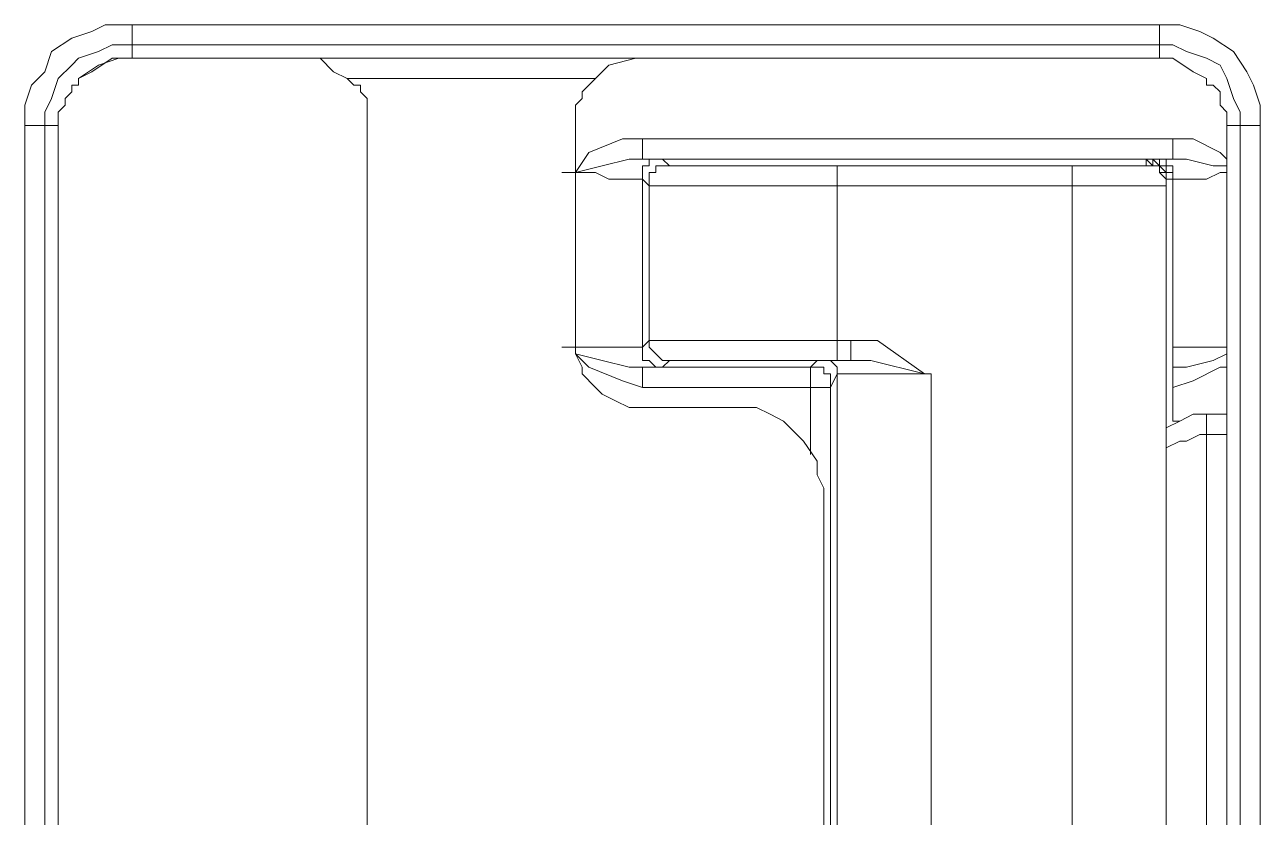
# Model space of a CAD drawing. Header units: centimetres. Extents: x -12.5 to 12.5, y -6.1 to 6.1.
# Drawn here: x -10.538 to -9.889, y -4.969 to -4.553 of the extents above; entities that cross this region are included whole.
import ezdxf

# ---------------------------------------------------------------- set-up
doc = ezdxf.new("R2010")
doc.units = ezdxf.units.CM
doc.header["$MEASUREMENT"] = 0
doc.layers.add('Camada 1', color=7, linetype='Continuous')

msp = doc.modelspace()

# ---------------------------------------------------------------- linework, layer by layer
at = {"layer": 'Camada 1', "lineweight": 9}
for points, knots in [([(-10.53809, -4.60559), (-10.53809, -4.60559), (-10.53809, -4.59501), (-10.53809, -4.59501), (-10.53809, -4.59501), (-10.53456, -4.58442), (-10.53456, -4.58442), (-10.53456, -4.58442), (-10.5275, -4.57737), (-10.5275, -4.57737), (-10.5275, -4.57737), (-10.52398, -4.56678), (-10.52398, -4.56678), (-10.52398, -4.56678), (-10.51339, -4.55973), (-10.51339, -4.55973), (-10.51339, -4.55973), (-10.50281, -4.5562), (-10.50281, -4.5562), (-10.50281, -4.5562), (-10.49575, -4.55267), (-10.49575, -4.55267), (-10.49575, -4.55267), (-10.48164, -4.55267), (-10.48164, -4.55267)], [0, 0, 0, 0, 0.125, 0.125, 0.125, 0.25, 0.25, 0.25, 0.375, 0.375, 0.375, 0.5, 0.5, 0.5, 0.625, 0.625, 0.625, 0.75, 0.75, 0.75, 0.875, 0.875, 0.875, 1, 1, 1, 1]), ([(-10.48164, -4.55267), (-10.48164, -4.55267), (-10.48164, -4.55267), (-10.48164, -4.55267), (-10.48164, -4.55267), (-10.48164, -4.5562), (-10.48164, -4.5562), (-10.48164, -4.5562), (-10.48164, -4.55973), (-10.48164, -4.55973), (-10.48164, -4.55973), (-10.48164, -4.56326), (-10.48164, -4.56326)], [0, 0, 0, 0, 0.25, 0.25, 0.25, 0.5, 0.5, 0.5, 0.75, 0.75, 0.75, 1, 1, 1, 1]), ([(-9.94189, -4.55267), (-9.94189, -4.55267), (-9.93131, -4.55267), (-9.93131, -4.55267), (-9.93131, -4.55267), (-9.92073, -4.5562), (-9.92073, -4.5562), (-9.92073, -4.5562), (-9.91367, -4.55973), (-9.91367, -4.55973), (-9.91367, -4.55973), (-9.90309, -4.56678), (-9.90309, -4.56678), (-9.90309, -4.56678), (-9.89603, -4.57737), (-9.89603, -4.57737), (-9.89603, -4.57737), (-9.8925, -4.58442), (-9.8925, -4.58442), (-9.8925, -4.58442), (-9.88898, -4.59501), (-9.88898, -4.59501), (-9.88898, -4.59501), (-9.88898, -4.60559), (-9.88898, -4.60559)], [0, 0, 0, 0, 0.125, 0.125, 0.125, 0.25, 0.25, 0.25, 0.375, 0.375, 0.375, 0.5, 0.5, 0.5, 0.625, 0.625, 0.625, 0.75, 0.75, 0.75, 0.875, 0.875, 0.875, 1, 1, 1, 1]), ([(-9.94189, -4.55267), (-9.94189, -4.55267), (-9.94189, -4.55267), (-9.94189, -4.55267), (-9.94189, -4.55267), (-9.94189, -4.5562), (-9.94189, -4.5562), (-9.94189, -4.5562), (-9.94189, -4.55973), (-9.94189, -4.55973), (-9.94189, -4.55973), (-9.94189, -4.56326), (-9.94189, -4.56326)], [0, 0, 0, 0, 0.25, 0.25, 0.25, 0.5, 0.5, 0.5, 0.75, 0.75, 0.75, 1, 1, 1, 1]), ([(-10.48164, -4.56326), (-10.48164, -4.56326), (-10.49223, -4.56326), (-10.49223, -4.56326), (-10.49223, -4.56326), (-10.49928, -4.56678), (-10.49928, -4.56678), (-10.49928, -4.56678), (-10.50987, -4.57031), (-10.50987, -4.57031), (-10.50987, -4.57031), (-10.51339, -4.57384), (-10.51339, -4.57384), (-10.51339, -4.57384), (-10.52045, -4.5809), (-10.52045, -4.5809), (-10.52045, -4.5809), (-10.52398, -4.59148), (-10.52398, -4.59148), (-10.52398, -4.59148), (-10.5275, -4.59853), (-10.5275, -4.59853), (-10.5275, -4.59853), (-10.5275, -4.60559), (-10.5275, -4.60559)], [0, 0, 0, 0, 0.125, 0.125, 0.125, 0.25, 0.25, 0.25, 0.375, 0.375, 0.375, 0.5, 0.5, 0.5, 0.625, 0.625, 0.625, 0.75, 0.75, 0.75, 0.875, 0.875, 0.875, 1, 1, 1, 1]), ([(-9.89956, -4.60559), (-9.89956, -4.60559), (-9.89956, -4.59853), (-9.89956, -4.59853), (-9.89956, -4.59853), (-9.90309, -4.59148), (-9.90309, -4.59148), (-9.90309, -4.59148), (-9.90662, -4.5809), (-9.90662, -4.5809), (-9.90662, -4.5809), (-9.91014, -4.57384), (-9.91014, -4.57384), (-9.91014, -4.57384), (-9.9172, -4.57031), (-9.9172, -4.57031), (-9.9172, -4.57031), (-9.92778, -4.56678), (-9.92778, -4.56678), (-9.92778, -4.56678), (-9.93484, -4.56326), (-9.93484, -4.56326), (-9.93484, -4.56326), (-9.94189, -4.56326), (-9.94189, -4.56326)], [0, 0, 0, 0, 0.125, 0.125, 0.125, 0.25, 0.25, 0.25, 0.375, 0.375, 0.375, 0.5, 0.5, 0.5, 0.625, 0.625, 0.625, 0.75, 0.75, 0.75, 0.875, 0.875, 0.875, 1, 1, 1, 1]), ([(-10.50987, -4.5809), (-10.50987, -4.5809), (-10.50281, -4.57737), (-10.50281, -4.57737), (-10.50281, -4.57737), (-10.49223, -4.57031), (-10.49223, -4.57031), (-10.49223, -4.57031), (-10.48517, -4.57031), (-10.48517, -4.57031), (-10.48517, -4.57031), (-10.48164, -4.57031), (-10.48164, -4.57031)], [0, 0, 0, 0, 0.25, 0.25, 0.25, 0.5, 0.5, 0.5, 0.75, 0.75, 0.75, 1, 1, 1, 1]), ([(-10.48164, -4.57031), (-10.48164, -4.57031), (-10.4887, -4.57031), (-10.4887, -4.57031), (-10.4887, -4.57031), (-10.49928, -4.57384), (-10.49928, -4.57384), (-10.49928, -4.57384), (-10.50987, -4.5809), (-10.50987, -4.5809)], [0, 0, 0, 0, 0.333333, 0.333333, 0.333333, 0.666667, 0.666667, 0.666667, 1, 1, 1, 1]), ([(-10.36875, -4.5809), (-10.36875, -4.5809), (-10.37581, -4.57737), (-10.37581, -4.57737), (-10.37581, -4.57737), (-10.38287, -4.57031), (-10.38287, -4.57031), (-10.38287, -4.57031), (-10.38992, -4.57031), (-10.38992, -4.57031), (-10.38992, -4.57031), (-10.39345, -4.57031), (-10.39345, -4.57031)], [0, 0, 0, 0, 0.25, 0.25, 0.25, 0.5, 0.5, 0.5, 0.75, 0.75, 0.75, 1, 1, 1, 1]), ([(-10.21353, -4.57031), (-10.21353, -4.57031), (-10.21706, -4.57031), (-10.21706, -4.57031), (-10.21706, -4.57031), (-10.23117, -4.57384), (-10.23117, -4.57384), (-10.23117, -4.57384), (-10.23823, -4.5809), (-10.23823, -4.5809)], [0, 0, 0, 0, 0.333333, 0.333333, 0.333333, 0.666667, 0.666667, 0.666667, 1, 1, 1, 1]), ([(-9.94189, -4.57031), (-9.94189, -4.57031), (-9.94189, -4.57031), (-9.94189, -4.57031), (-9.94189, -4.57031), (-9.93484, -4.57031), (-9.93484, -4.57031), (-9.93484, -4.57031), (-9.92425, -4.57737), (-9.92425, -4.57737), (-9.92425, -4.57737), (-9.9172, -4.5809), (-9.9172, -4.5809)], [0, 0, 0, 0, 0.25, 0.25, 0.25, 0.5, 0.5, 0.5, 0.75, 0.75, 0.75, 1, 1, 1, 1]), ([(-9.9172, -4.5809), (-9.9172, -4.5809), (-9.92425, -4.57737), (-9.92425, -4.57737), (-9.92425, -4.57737), (-9.93484, -4.57031), (-9.93484, -4.57031), (-9.93484, -4.57031), (-9.94189, -4.57031), (-9.94189, -4.57031)], [0, 0, 0, 0, 0.333333, 0.333333, 0.333333, 0.666667, 0.666667, 0.666667, 1, 1, 1, 1]), ([(-10.52045, -4.60559), (-10.52045, -4.60559), (-10.52045, -4.60206), (-10.52045, -4.60206), (-10.52045, -4.60206), (-10.52045, -4.59853), (-10.52045, -4.59853), (-10.52045, -4.59853), (-10.51692, -4.59501), (-10.51692, -4.59501), (-10.51692, -4.59501), (-10.51692, -4.59148), (-10.51692, -4.59148), (-10.51692, -4.59148), (-10.51339, -4.58795), (-10.51339, -4.58795), (-10.51339, -4.58795), (-10.51339, -4.58442), (-10.51339, -4.58442), (-10.51339, -4.58442), (-10.50987, -4.58442), (-10.50987, -4.58442), (-10.50987, -4.58442), (-10.50987, -4.5809), (-10.50987, -4.5809)], [0, 0, 0, 0, 0.125, 0.125, 0.125, 0.25, 0.25, 0.25, 0.375, 0.375, 0.375, 0.5, 0.5, 0.5, 0.625, 0.625, 0.625, 0.75, 0.75, 0.75, 0.875, 0.875, 0.875, 1, 1, 1, 1]), ([(-10.36875, -4.5809), (-10.36875, -4.5809), (-10.36523, -4.58442), (-10.36523, -4.58442), (-10.36523, -4.58442), (-10.3617, -4.58442), (-10.3617, -4.58442), (-10.3617, -4.58442), (-10.3617, -4.58795), (-10.3617, -4.58795), (-10.3617, -4.58795), (-10.35817, -4.59148), (-10.35817, -4.59148), (-10.35817, -4.59148), (-10.35817, -4.59501), (-10.35817, -4.59501), (-10.35817, -4.59501), (-10.35817, -4.59853), (-10.35817, -4.59853), (-10.35817, -4.59853), (-10.35817, -4.60206), (-10.35817, -4.60206), (-10.35817, -4.60206), (-10.35817, -4.60559), (-10.35817, -4.60559)], [0, 0, 0, 0, 0.125, 0.125, 0.125, 0.25, 0.25, 0.25, 0.375, 0.375, 0.375, 0.5, 0.5, 0.5, 0.625, 0.625, 0.625, 0.75, 0.75, 0.75, 0.875, 0.875, 0.875, 1, 1, 1, 1]), ([(-10.24881, -4.60559), (-10.24881, -4.60559), (-10.24881, -4.60206), (-10.24881, -4.60206), (-10.24881, -4.60206), (-10.24881, -4.59853), (-10.24881, -4.59853), (-10.24881, -4.59853), (-10.24881, -4.59501), (-10.24881, -4.59501), (-10.24881, -4.59501), (-10.24528, -4.59148), (-10.24528, -4.59148), (-10.24528, -4.59148), (-10.24528, -4.58795), (-10.24528, -4.58795), (-10.24528, -4.58795), (-10.24175, -4.58442), (-10.24175, -4.58442), (-10.24175, -4.58442), (-10.23823, -4.5809), (-10.23823, -4.5809)], [0, 0, 0, 0, 0.142857, 0.142857, 0.142857, 0.285714, 0.285714, 0.285714, 0.428571, 0.428571, 0.428571, 0.571429, 0.571429, 0.571429, 0.714286, 0.714286, 0.714286, 0.857143, 0.857143, 0.857143, 1, 1, 1, 1]), ([(-9.9172, -4.5809), (-9.9172, -4.5809), (-9.9172, -4.58442), (-9.9172, -4.58442), (-9.9172, -4.58442), (-9.91367, -4.58442), (-9.91367, -4.58442), (-9.91367, -4.58442), (-9.91014, -4.58795), (-9.91014, -4.58795), (-9.91014, -4.58795), (-9.91014, -4.59148), (-9.91014, -4.59148), (-9.91014, -4.59148), (-9.91014, -4.59501), (-9.91014, -4.59501), (-9.91014, -4.59501), (-9.90662, -4.59853), (-9.90662, -4.59853), (-9.90662, -4.59853), (-9.90662, -4.60206), (-9.90662, -4.60206), (-9.90662, -4.60206), (-9.90662, -4.60559), (-9.90662, -4.60559)], [0, 0, 0, 0, 0.125, 0.125, 0.125, 0.25, 0.25, 0.25, 0.375, 0.375, 0.375, 0.5, 0.5, 0.5, 0.625, 0.625, 0.625, 0.75, 0.75, 0.75, 0.875, 0.875, 0.875, 1, 1, 1, 1]), ([(-10.53809, -4.60559), (-10.53809, -4.60559), (-10.53809, -4.60559), (-10.53809, -4.60559), (-10.53809, -4.60559), (-10.53456, -4.60559), (-10.53456, -4.60559), (-10.53456, -4.60559), (-10.53103, -4.60559), (-10.53103, -4.60559), (-10.53103, -4.60559), (-10.5275, -4.60559), (-10.5275, -4.60559)], [0, 0, 0, 0, 0.25, 0.25, 0.25, 0.5, 0.5, 0.5, 0.75, 0.75, 0.75, 1, 1, 1, 1]), ([(-9.88898, -4.60559), (-9.88898, -4.60559), (-9.88898, -4.60559), (-9.88898, -4.60559), (-9.88898, -4.60559), (-9.8925, -4.60559), (-9.8925, -4.60559), (-9.8925, -4.60559), (-9.89603, -4.60559), (-9.89603, -4.60559), (-9.89603, -4.60559), (-9.89956, -4.60559), (-9.89956, -4.60559)], [0, 0, 0, 0, 0.25, 0.25, 0.25, 0.5, 0.5, 0.5, 0.75, 0.75, 0.75, 1, 1, 1, 1]), ([(-10.24881, -4.63028), (-10.24881, -4.63028), (-10.24175, -4.6197), (-10.24175, -4.6197), (-10.24175, -4.6197), (-10.22412, -4.61265), (-10.22412, -4.61265), (-10.22412, -4.61265), (-10.21353, -4.61265), (-10.21353, -4.61265)], [0, 0, 0, 0, 0.333333, 0.333333, 0.333333, 0.666667, 0.666667, 0.666667, 1, 1, 1, 1]), ([(-10.21353, -4.62323), (-10.21353, -4.62323), (-10.21353, -4.62323), (-10.21353, -4.62323), (-10.21353, -4.62323), (-10.21353, -4.6197), (-10.21353, -4.6197), (-10.21353, -4.6197), (-10.21353, -4.61617), (-10.21353, -4.61617), (-10.21353, -4.61617), (-10.21353, -4.61265), (-10.21353, -4.61265)], [0, 0, 0, 0, 0.25, 0.25, 0.25, 0.5, 0.5, 0.5, 0.75, 0.75, 0.75, 1, 1, 1, 1]), ([(-9.93484, -4.62323), (-9.93484, -4.62323), (-9.93484, -4.62323), (-9.93484, -4.62323), (-9.93484, -4.62323), (-9.93484, -4.6197), (-9.93484, -4.6197), (-9.93484, -4.6197), (-9.93484, -4.61617), (-9.93484, -4.61617), (-9.93484, -4.61617), (-9.93484, -4.61265), (-9.93484, -4.61265)], [0, 0, 0, 0, 0.25, 0.25, 0.25, 0.5, 0.5, 0.5, 0.75, 0.75, 0.75, 1, 1, 1, 1]), ([(-9.93484, -4.61265), (-9.93484, -4.61265), (-9.92425, -4.61265), (-9.92425, -4.61265), (-9.92425, -4.61265), (-9.91014, -4.6197), (-9.91014, -4.6197), (-9.91014, -4.6197), (-9.90662, -4.62323), (-9.90662, -4.62323)], [0, 0, 0, 0, 0.333333, 0.333333, 0.333333, 0.666667, 0.666667, 0.666667, 1, 1, 1, 1]), ([(-10.21353, -4.62323), (-10.21353, -4.62323), (-10.22059, -4.62323), (-10.22059, -4.62323), (-10.22059, -4.62323), (-10.2347, -4.62676), (-10.2347, -4.62676), (-10.2347, -4.62676), (-10.24881, -4.63028), (-10.24881, -4.63028)], [0, 0, 0, 0, 0.333333, 0.333333, 0.333333, 0.666667, 0.666667, 0.666667, 1, 1, 1, 1]), ([(-10.21353, -4.62323), (-10.21353, -4.62323), (-10.21, -4.62323), (-10.21, -4.62323), (-10.21, -4.62323), (-10.20648, -4.62323), (-10.20648, -4.62323), (-10.20648, -4.62323), (-10.20295, -4.62323), (-10.20295, -4.62323)], [0, 0, 0, 0, 0.333333, 0.333333, 0.333333, 0.666667, 0.666667, 0.666667, 1, 1, 1, 1]), ([(-10.20295, -4.62323), (-10.20295, -4.62323), (-10.20648, -4.62323), (-10.20648, -4.62323), (-10.20648, -4.62323), (-10.21, -4.62323), (-10.21, -4.62323), (-10.21, -4.62323), (-10.21, -4.62676), (-10.21, -4.62676), (-10.21, -4.62676), (-10.21353, -4.62676), (-10.21353, -4.62676), (-10.21353, -4.62676), (-10.21353, -4.63028), (-10.21353, -4.63028), (-10.21353, -4.63028), (-10.21353, -4.63381), (-10.21353, -4.63381)], [0, 0, 0, 0, 0.166667, 0.166667, 0.166667, 0.333333, 0.333333, 0.333333, 0.5, 0.5, 0.5, 0.666667, 0.666667, 0.666667, 0.833333, 0.833333, 0.833333, 1, 1, 1, 1]), ([(-10.19942, -4.62676), (-10.19942, -4.62676), (-10.20295, -4.62676), (-10.20295, -4.62676), (-10.20295, -4.62676), (-10.20648, -4.62676), (-10.20648, -4.62676), (-10.20648, -4.62676), (-10.20648, -4.63028), (-10.20648, -4.63028), (-10.20648, -4.63028), (-10.21, -4.63028), (-10.21, -4.63028), (-10.21, -4.63028), (-10.21, -4.63381), (-10.21, -4.63381), (-10.21, -4.63381), (-10.21, -4.63734), (-10.21, -4.63734)], [0, 0, 0, 0, 0.166667, 0.166667, 0.166667, 0.333333, 0.333333, 0.333333, 0.5, 0.5, 0.5, 0.666667, 0.666667, 0.666667, 0.833333, 0.833333, 0.833333, 1, 1, 1, 1]), ([(-10.19942, -4.62676), (-10.19942, -4.62676), (-10.19942, -4.62676), (-10.19942, -4.62676), (-10.19942, -4.62676), (-10.19237, -4.62676), (-10.19237, -4.62676), (-10.19237, -4.62676), (-10.18531, -4.62676), (-10.18531, -4.62676), (-10.18531, -4.62676), (-10.17473, -4.62676), (-10.17473, -4.62676), (-10.17473, -4.62676), (-10.16062, -4.62676), (-10.16062, -4.62676), (-10.16062, -4.62676), (-10.1465, -4.62676), (-10.1465, -4.62676), (-10.1465, -4.62676), (-10.12887, -4.62676), (-10.12887, -4.62676), (-10.12887, -4.62676), (-10.11123, -4.62676), (-10.11123, -4.62676)], [0, 0, 0, 0, 0.125, 0.125, 0.125, 0.25, 0.25, 0.25, 0.375, 0.375, 0.375, 0.5, 0.5, 0.5, 0.625, 0.625, 0.625, 0.75, 0.75, 0.75, 0.875, 0.875, 0.875, 1, 1, 1, 1]), ([(-10.11123, -4.62676), (-10.11123, -4.62676), (-10.11123, -4.62676), (-10.11123, -4.62676), (-10.11123, -4.62676), (-10.11123, -4.63028), (-10.11123, -4.63028), (-10.11123, -4.63028), (-10.11123, -4.63381), (-10.11123, -4.63381), (-10.11123, -4.63381), (-10.11123, -4.63734), (-10.11123, -4.63734)], [0, 0, 0, 0, 0.25, 0.25, 0.25, 0.5, 0.5, 0.5, 0.75, 0.75, 0.75, 1, 1, 1, 1]), ([(-9.98775, -4.62676), (-9.98775, -4.62676), (-9.98775, -4.62676), (-9.98775, -4.62676), (-9.98775, -4.62676), (-9.98775, -4.63028), (-9.98775, -4.63028), (-9.98775, -4.63028), (-9.98775, -4.63381), (-9.98775, -4.63381), (-9.98775, -4.63381), (-9.98775, -4.63734), (-9.98775, -4.63734)], [0, 0, 0, 0, 0.25, 0.25, 0.25, 0.5, 0.5, 0.5, 0.75, 0.75, 0.75, 1, 1, 1, 1]), ([(-9.98775, -4.62676), (-9.98775, -4.62676), (-9.9807, -4.62676), (-9.9807, -4.62676), (-9.9807, -4.62676), (-9.97364, -4.62676), (-9.97364, -4.62676), (-9.97364, -4.62676), (-9.96659, -4.62676), (-9.96659, -4.62676), (-9.96659, -4.62676), (-9.95953, -4.62676), (-9.95953, -4.62676), (-9.95953, -4.62676), (-9.956, -4.62676), (-9.956, -4.62676), (-9.956, -4.62676), (-9.95248, -4.62676), (-9.95248, -4.62676), (-9.95248, -4.62676), (-9.94895, -4.62676), (-9.94895, -4.62676)], [0, 0, 0, 0, 0.142857, 0.142857, 0.142857, 0.285714, 0.285714, 0.285714, 0.428571, 0.428571, 0.428571, 0.571429, 0.571429, 0.571429, 0.714286, 0.714286, 0.714286, 0.857143, 0.857143, 0.857143, 1, 1, 1, 1]), ([(-9.956, -4.62323), (-9.956, -4.62323), (-9.95953, -4.62323), (-9.95953, -4.62323), (-9.95953, -4.62323), (-9.96306, -4.62323), (-9.96306, -4.62323), (-9.96306, -4.62323), (-9.95953, -4.62323), (-9.95953, -4.62323)], [0, 0, 0, 0, 0.333333, 0.333333, 0.333333, 0.666667, 0.666667, 0.666667, 1, 1, 1, 1]), ([(-9.956, -4.62323), (-9.956, -4.62323), (-9.95953, -4.62323), (-9.95953, -4.62323), (-9.95953, -4.62323), (-9.96306, -4.62323), (-9.96306, -4.62323), (-9.96306, -4.62323), (-9.95953, -4.62323), (-9.95953, -4.62323)], [0, 0, 0, 0, 0.333333, 0.333333, 0.333333, 0.666667, 0.666667, 0.666667, 1, 1, 1, 1]), ([(-9.956, -4.62676), (-9.956, -4.62676), (-9.95953, -4.62676), (-9.95953, -4.62676), (-9.95953, -4.62676), (-9.96306, -4.62676), (-9.96306, -4.62676), (-9.96306, -4.62676), (-9.95953, -4.62676), (-9.95953, -4.62676)], [0, 0, 0, 0, 0.333333, 0.333333, 0.333333, 0.666667, 0.666667, 0.666667, 1, 1, 1, 1]), ([(-9.956, -4.62676), (-9.956, -4.62676), (-9.95953, -4.62676), (-9.95953, -4.62676), (-9.95953, -4.62676), (-9.96306, -4.62676), (-9.96306, -4.62676), (-9.96306, -4.62676), (-9.95953, -4.62676), (-9.95953, -4.62676)], [0, 0, 0, 0, 0.333333, 0.333333, 0.333333, 0.666667, 0.666667, 0.666667, 1, 1, 1, 1]), ([(-9.95953, -4.62323), (-9.95953, -4.62323), (-9.95953, -4.62323), (-9.95953, -4.62323), (-9.95953, -4.62323), (-9.956, -4.62323), (-9.956, -4.62323)], [0, 0, 0, 0, 0.5, 0.5, 0.5, 1, 1, 1, 1]), ([(-9.95953, -4.62323), (-9.95953, -4.62323), (-9.95953, -4.62323), (-9.95953, -4.62323), (-9.95953, -4.62323), (-9.956, -4.62323), (-9.956, -4.62323)], [0, 0, 0, 0, 0.5, 0.5, 0.5, 1, 1, 1, 1]), ([(-9.95953, -4.62676), (-9.95953, -4.62676), (-9.95953, -4.62676), (-9.95953, -4.62676), (-9.95953, -4.62676), (-9.956, -4.62676), (-9.956, -4.62676)], [0, 0, 0, 0, 0.5, 0.5, 0.5, 1, 1, 1, 1]), ([(-9.95953, -4.62676), (-9.95953, -4.62676), (-9.95953, -4.62676), (-9.95953, -4.62676), (-9.95953, -4.62676), (-9.956, -4.62676), (-9.956, -4.62676)], [0, 0, 0, 0, 0.5, 0.5, 0.5, 1, 1, 1, 1]), ([(-9.93837, -4.63381), (-9.93837, -4.63381), (-9.93837, -4.63381), (-9.93837, -4.63381), (-9.93837, -4.63381), (-9.93837, -4.63028), (-9.93837, -4.63028), (-9.93837, -4.63028), (-9.94189, -4.62676), (-9.94189, -4.62676), (-9.94189, -4.62676), (-9.94542, -4.62676), (-9.94542, -4.62676), (-9.94542, -4.62676), (-9.94895, -4.62323), (-9.94895, -4.62323)], [0, 0, 0, 0, 0.2, 0.2, 0.2, 0.4, 0.4, 0.4, 0.6, 0.6, 0.6, 0.8, 0.8, 0.8, 1, 1, 1, 1]), ([(-9.93837, -4.63734), (-9.93837, -4.63734), (-9.93837, -4.63381), (-9.93837, -4.63381), (-9.93837, -4.63381), (-9.94189, -4.63028), (-9.94189, -4.63028), (-9.94189, -4.63028), (-9.94189, -4.62676), (-9.94189, -4.62676), (-9.94189, -4.62676), (-9.94542, -4.62676), (-9.94542, -4.62676), (-9.94542, -4.62676), (-9.94895, -4.62676), (-9.94895, -4.62676)], [0, 0, 0, 0, 0.2, 0.2, 0.2, 0.4, 0.4, 0.4, 0.6, 0.6, 0.6, 0.8, 0.8, 0.8, 1, 1, 1, 1]), ([(-9.93837, -4.63734), (-9.93837, -4.63734), (-9.93837, -4.63381), (-9.93837, -4.63381), (-9.93837, -4.63381), (-9.94189, -4.63028), (-9.94189, -4.63028), (-9.94189, -4.63028), (-9.94189, -4.62676), (-9.94189, -4.62676), (-9.94189, -4.62676), (-9.94542, -4.62676), (-9.94542, -4.62676), (-9.94542, -4.62676), (-9.94895, -4.62676), (-9.94895, -4.62676)], [0, 0, 0, 0, 0.2, 0.2, 0.2, 0.4, 0.4, 0.4, 0.6, 0.6, 0.6, 0.8, 0.8, 0.8, 1, 1, 1, 1]), ([(-9.93837, -4.63734), (-9.93837, -4.63734), (-9.93837, -4.63381), (-9.93837, -4.63381), (-9.93837, -4.63381), (-9.93837, -4.63028), (-9.93837, -4.63028), (-9.93837, -4.63028), (-9.94189, -4.63028), (-9.94189, -4.63028), (-9.94189, -4.63028), (-9.94189, -4.62676), (-9.94189, -4.62676), (-9.94189, -4.62676), (-9.94542, -4.62676), (-9.94542, -4.62676), (-9.94542, -4.62676), (-9.94895, -4.62676), (-9.94895, -4.62676)], [0, 0, 0, 0, 0.166667, 0.166667, 0.166667, 0.333333, 0.333333, 0.333333, 0.5, 0.5, 0.5, 0.666667, 0.666667, 0.666667, 0.833333, 0.833333, 0.833333, 1, 1, 1, 1]), ([(-9.93837, -4.63734), (-9.93837, -4.63734), (-9.93837, -4.63381), (-9.93837, -4.63381), (-9.93837, -4.63381), (-9.93837, -4.63028), (-9.93837, -4.63028), (-9.93837, -4.63028), (-9.94189, -4.63028), (-9.94189, -4.63028), (-9.94189, -4.63028), (-9.94189, -4.62676), (-9.94189, -4.62676), (-9.94189, -4.62676), (-9.94542, -4.62676), (-9.94542, -4.62676), (-9.94542, -4.62676), (-9.94895, -4.62676), (-9.94895, -4.62676)], [0, 0, 0, 0, 0.166667, 0.166667, 0.166667, 0.333333, 0.333333, 0.333333, 0.5, 0.5, 0.5, 0.666667, 0.666667, 0.666667, 0.833333, 0.833333, 0.833333, 1, 1, 1, 1]), ([(-9.93837, -4.63381), (-9.93837, -4.63381), (-9.93837, -4.63381), (-9.93837, -4.63381), (-9.93837, -4.63381), (-9.93837, -4.63028), (-9.93837, -4.63028), (-9.93837, -4.63028), (-9.94189, -4.62676), (-9.94189, -4.62676), (-9.94189, -4.62676), (-9.94542, -4.62676), (-9.94542, -4.62676), (-9.94542, -4.62676), (-9.94895, -4.62676), (-9.94895, -4.62676)], [0, 0, 0, 0, 0.2, 0.2, 0.2, 0.4, 0.4, 0.4, 0.6, 0.6, 0.6, 0.8, 0.8, 0.8, 1, 1, 1, 1]), ([(-9.94542, -4.62676), (-9.94542, -4.62676), (-9.94542, -4.62676), (-9.94542, -4.62676), (-9.94542, -4.62676), (-9.94895, -4.62676), (-9.94895, -4.62676)], [0, 0, 0, 0, 0.5, 0.5, 0.5, 1, 1, 1, 1]), ([(-9.94542, -4.62676), (-9.94542, -4.62676), (-9.94542, -4.62676), (-9.94542, -4.62676), (-9.94542, -4.62676), (-9.94895, -4.62676), (-9.94895, -4.62676)], [0, 0, 0, 0, 0.5, 0.5, 0.5, 1, 1, 1, 1]), ([(-9.94542, -4.62323), (-9.94542, -4.62323), (-9.94189, -4.62323), (-9.94189, -4.62323), (-9.94189, -4.62323), (-9.93484, -4.62323), (-9.93484, -4.62323)], [0, 0, 0, 0, 0.5, 0.5, 0.5, 1, 1, 1, 1]), ([(-9.94542, -4.62323), (-9.94542, -4.62323), (-9.94542, -4.62323), (-9.94542, -4.62323), (-9.94542, -4.62323), (-9.94189, -4.62676), (-9.94189, -4.62676), (-9.94189, -4.62676), (-9.93837, -4.62676), (-9.93837, -4.62676), (-9.93837, -4.62676), (-9.93837, -4.63028), (-9.93837, -4.63028), (-9.93837, -4.63028), (-9.93837, -4.63381), (-9.93837, -4.63381)], [0, 0, 0, 0, 0.2, 0.2, 0.2, 0.4, 0.4, 0.4, 0.6, 0.6, 0.6, 0.8, 0.8, 0.8, 1, 1, 1, 1]), ([(-9.94542, -4.62323), (-9.94542, -4.62323), (-9.94542, -4.62323), (-9.94542, -4.62323), (-9.94542, -4.62323), (-9.94189, -4.62676), (-9.94189, -4.62676), (-9.94189, -4.62676), (-9.93837, -4.62676), (-9.93837, -4.62676), (-9.93837, -4.62676), (-9.93837, -4.63028), (-9.93837, -4.63028), (-9.93837, -4.63028), (-9.93837, -4.63381), (-9.93837, -4.63381)], [0, 0, 0, 0, 0.2, 0.2, 0.2, 0.4, 0.4, 0.4, 0.6, 0.6, 0.6, 0.8, 0.8, 0.8, 1, 1, 1, 1]), ([(-9.94542, -4.62323), (-9.94542, -4.62323), (-9.94542, -4.62323), (-9.94542, -4.62323), (-9.94542, -4.62323), (-9.94189, -4.62323), (-9.94189, -4.62323), (-9.94189, -4.62323), (-9.94189, -4.62676), (-9.94189, -4.62676), (-9.94189, -4.62676), (-9.93837, -4.62676), (-9.93837, -4.62676), (-9.93837, -4.62676), (-9.93837, -4.63028), (-9.93837, -4.63028), (-9.93837, -4.63028), (-9.93484, -4.63028), (-9.93484, -4.63028), (-9.93484, -4.63028), (-9.93484, -4.63381), (-9.93484, -4.63381)], [0, 0, 0, 0, 0.142857, 0.142857, 0.142857, 0.285714, 0.285714, 0.285714, 0.428571, 0.428571, 0.428571, 0.571429, 0.571429, 0.571429, 0.714286, 0.714286, 0.714286, 0.857143, 0.857143, 0.857143, 1, 1, 1, 1]), ([(-9.94542, -4.62323), (-9.94542, -4.62323), (-9.94189, -4.62323), (-9.94189, -4.62323), (-9.94189, -4.62323), (-9.93837, -4.62323), (-9.93837, -4.62323), (-9.93837, -4.62323), (-9.93837, -4.62676), (-9.93837, -4.62676), (-9.93837, -4.62676), (-9.93484, -4.62676), (-9.93484, -4.62676), (-9.93484, -4.62676), (-9.93484, -4.63028), (-9.93484, -4.63028), (-9.93484, -4.63028), (-9.93484, -4.63381), (-9.93484, -4.63381)], [0, 0, 0, 0, 0.166667, 0.166667, 0.166667, 0.333333, 0.333333, 0.333333, 0.5, 0.5, 0.5, 0.666667, 0.666667, 0.666667, 0.833333, 0.833333, 0.833333, 1, 1, 1, 1]), ([(-9.94542, -4.62323), (-9.94542, -4.62323), (-9.94542, -4.62323), (-9.94542, -4.62323), (-9.94542, -4.62323), (-9.94542, -4.62676), (-9.94542, -4.62676), (-9.94542, -4.62676), (-9.94189, -4.62676), (-9.94189, -4.62676)], [0, 0, 0, 0, 0.333333, 0.333333, 0.333333, 0.666667, 0.666667, 0.666667, 1, 1, 1, 1]), ([(-9.94542, -4.62323), (-9.94542, -4.62323), (-9.94542, -4.62323), (-9.94542, -4.62323), (-9.94542, -4.62323), (-9.94189, -4.62323), (-9.94189, -4.62323), (-9.94189, -4.62323), (-9.94189, -4.62676), (-9.94189, -4.62676)], [0, 0, 0, 0, 0.333333, 0.333333, 0.333333, 0.666667, 0.666667, 0.666667, 1, 1, 1, 1]), ([(-9.93484, -4.62323), (-9.93484, -4.62323), (-9.92778, -4.62323), (-9.92778, -4.62323), (-9.92778, -4.62323), (-9.91367, -4.62676), (-9.91367, -4.62676), (-9.91367, -4.62676), (-9.90662, -4.62676), (-9.90662, -4.62676)], [0, 0, 0, 0, 0.333333, 0.333333, 0.333333, 0.666667, 0.666667, 0.666667, 1, 1, 1, 1]), ([(-10.21353, -4.63381), (-10.21353, -4.63381), (-10.21353, -4.63381), (-10.21353, -4.63381), (-10.21353, -4.63381), (-10.21706, -4.63381), (-10.21706, -4.63381), (-10.21706, -4.63381), (-10.22059, -4.63381), (-10.22059, -4.63381), (-10.22059, -4.63381), (-10.22764, -4.63381), (-10.22764, -4.63381), (-10.22764, -4.63381), (-10.23117, -4.63381), (-10.23117, -4.63381), (-10.23117, -4.63381), (-10.23823, -4.63028), (-10.23823, -4.63028), (-10.23823, -4.63028), (-10.24528, -4.63028), (-10.24528, -4.63028), (-10.24528, -4.63028), (-10.25587, -4.63028), (-10.25587, -4.63028)], [0, 0, 0, 0, 0.125, 0.125, 0.125, 0.25, 0.25, 0.25, 0.375, 0.375, 0.375, 0.5, 0.5, 0.5, 0.625, 0.625, 0.625, 0.75, 0.75, 0.75, 0.875, 0.875, 0.875, 1, 1, 1, 1]), ([(-9.93837, -4.63381), (-9.93837, -4.63381), (-9.93837, -4.63381), (-9.93837, -4.63381), (-9.93837, -4.63381), (-9.93484, -4.63381), (-9.93484, -4.63381)], [0, 0, 0, 0, 0.5, 0.5, 0.5, 1, 1, 1, 1]), ([(-9.90662, -4.63028), (-9.90662, -4.63028), (-9.91014, -4.63028), (-9.91014, -4.63028), (-9.91014, -4.63028), (-9.9172, -4.63381), (-9.9172, -4.63381), (-9.9172, -4.63381), (-9.92425, -4.63381), (-9.92425, -4.63381), (-9.92425, -4.63381), (-9.92778, -4.63381), (-9.92778, -4.63381), (-9.92778, -4.63381), (-9.93131, -4.63381), (-9.93131, -4.63381), (-9.93131, -4.63381), (-9.93484, -4.63381), (-9.93484, -4.63381)], [0, 0, 0, 0, 0.166667, 0.166667, 0.166667, 0.333333, 0.333333, 0.333333, 0.5, 0.5, 0.5, 0.666667, 0.666667, 0.666667, 0.833333, 0.833333, 0.833333, 1, 1, 1, 1]), ([(-10.11123, -4.63734), (-10.11123, -4.63734), (-10.12887, -4.63734), (-10.12887, -4.63734), (-10.12887, -4.63734), (-10.15003, -4.63734), (-10.15003, -4.63734), (-10.15003, -4.63734), (-10.16414, -4.63734), (-10.16414, -4.63734), (-10.16414, -4.63734), (-10.18178, -4.63734), (-10.18178, -4.63734), (-10.18178, -4.63734), (-10.19237, -4.63734), (-10.19237, -4.63734), (-10.19237, -4.63734), (-10.20295, -4.63734), (-10.20295, -4.63734), (-10.20295, -4.63734), (-10.21, -4.63734), (-10.21, -4.63734)], [0, 0, 0, 0, 0.142857, 0.142857, 0.142857, 0.285714, 0.285714, 0.285714, 0.428571, 0.428571, 0.428571, 0.571429, 0.571429, 0.571429, 0.714286, 0.714286, 0.714286, 0.857143, 0.857143, 0.857143, 1, 1, 1, 1]), ([(-9.93837, -4.63734), (-9.93837, -4.63734), (-9.93837, -4.63734), (-9.93837, -4.63734), (-9.93837, -4.63734), (-9.94189, -4.63734), (-9.94189, -4.63734), (-9.94189, -4.63734), (-9.94895, -4.63734), (-9.94895, -4.63734), (-9.94895, -4.63734), (-9.95248, -4.63734), (-9.95248, -4.63734), (-9.95248, -4.63734), (-9.95953, -4.63734), (-9.95953, -4.63734), (-9.95953, -4.63734), (-9.97012, -4.63734), (-9.97012, -4.63734), (-9.97012, -4.63734), (-9.9807, -4.63734), (-9.9807, -4.63734), (-9.9807, -4.63734), (-9.98775, -4.63734), (-9.98775, -4.63734)], [0, 0, 0, 0, 0.125, 0.125, 0.125, 0.25, 0.25, 0.25, 0.375, 0.375, 0.375, 0.5, 0.5, 0.5, 0.625, 0.625, 0.625, 0.75, 0.75, 0.75, 0.875, 0.875, 0.875, 1, 1, 1, 1]), ([(-10.21353, -4.75376), (-10.21353, -4.75376), (-10.22059, -4.75376), (-10.22059, -4.75376), (-10.22059, -4.75376), (-10.22764, -4.75023), (-10.22764, -4.75023), (-10.22764, -4.75023), (-10.2347, -4.7467), (-10.2347, -4.7467), (-10.2347, -4.7467), (-10.23823, -4.74317), (-10.23823, -4.74317), (-10.23823, -4.74317), (-10.24528, -4.73612), (-10.24528, -4.73612), (-10.24528, -4.73612), (-10.24528, -4.73259), (-10.24528, -4.73259), (-10.24528, -4.73259), (-10.24881, -4.72553), (-10.24881, -4.72553), (-10.24881, -4.72553), (-10.24881, -4.71848), (-10.24881, -4.71848)], [0, 0, 0, 0, 0.125, 0.125, 0.125, 0.25, 0.25, 0.25, 0.375, 0.375, 0.375, 0.5, 0.5, 0.5, 0.625, 0.625, 0.625, 0.75, 0.75, 0.75, 0.875, 0.875, 0.875, 1, 1, 1, 1]), ([(-10.21, -4.71848), (-10.21, -4.71848), (-10.21, -4.71848), (-10.21, -4.71848), (-10.21, -4.71848), (-10.20295, -4.71848), (-10.20295, -4.71848), (-10.20295, -4.71848), (-10.19237, -4.71848), (-10.19237, -4.71848), (-10.19237, -4.71848), (-10.18178, -4.71848), (-10.18178, -4.71848), (-10.18178, -4.71848), (-10.16414, -4.71848), (-10.16414, -4.71848), (-10.16414, -4.71848), (-10.15003, -4.71848), (-10.15003, -4.71848), (-10.15003, -4.71848), (-10.12887, -4.71848), (-10.12887, -4.71848), (-10.12887, -4.71848), (-10.11123, -4.71848), (-10.11123, -4.71848)], [0, 0, 0, 0, 0.125, 0.125, 0.125, 0.25, 0.25, 0.25, 0.375, 0.375, 0.375, 0.5, 0.5, 0.5, 0.625, 0.625, 0.625, 0.75, 0.75, 0.75, 0.875, 0.875, 0.875, 1, 1, 1, 1]), ([(-10.21, -4.71848), (-10.21, -4.71848), (-10.21, -4.71848), (-10.21, -4.71848), (-10.21, -4.71848), (-10.21, -4.72201), (-10.21, -4.72201), (-10.21, -4.72201), (-10.20648, -4.72553), (-10.20648, -4.72553), (-10.20648, -4.72553), (-10.20295, -4.72906), (-10.20295, -4.72906), (-10.20295, -4.72906), (-10.19942, -4.72906), (-10.19942, -4.72906)], [0, 0, 0, 0, 0.2, 0.2, 0.2, 0.4, 0.4, 0.4, 0.6, 0.6, 0.6, 0.8, 0.8, 0.8, 1, 1, 1, 1]), ([(-10.11123, -4.71848), (-10.11123, -4.71848), (-10.11123, -4.71848), (-10.11123, -4.71848), (-10.11123, -4.71848), (-10.11123, -4.72201), (-10.11123, -4.72201), (-10.11123, -4.72201), (-10.11123, -4.72553), (-10.11123, -4.72553), (-10.11123, -4.72553), (-10.11123, -4.72906), (-10.11123, -4.72906)], [0, 0, 0, 0, 0.25, 0.25, 0.25, 0.5, 0.5, 0.5, 0.75, 0.75, 0.75, 1, 1, 1, 1]), ([(-10.10417, -4.71848), (-10.10417, -4.71848), (-10.10417, -4.71848), (-10.10417, -4.71848), (-10.10417, -4.71848), (-10.10417, -4.72201), (-10.10417, -4.72201), (-10.10417, -4.72201), (-10.10417, -4.72553), (-10.10417, -4.72553), (-10.10417, -4.72553), (-10.10417, -4.72906), (-10.10417, -4.72906)], [0, 0, 0, 0, 0.25, 0.25, 0.25, 0.5, 0.5, 0.5, 0.75, 0.75, 0.75, 1, 1, 1, 1]), ([(-10.10417, -4.71848), (-10.10417, -4.71848), (-10.09006, -4.71848), (-10.09006, -4.71848), (-10.09006, -4.71848), (-10.06537, -4.73612), (-10.06537, -4.73612), (-10.06537, -4.73612), (-10.06184, -4.73612), (-10.06184, -4.73612)], [0, 0, 0, 0, 0.333333, 0.333333, 0.333333, 0.666667, 0.666667, 0.666667, 1, 1, 1, 1]), ([(-10.25587, -4.72201), (-10.25587, -4.72201), (-10.24528, -4.72201), (-10.24528, -4.72201), (-10.24528, -4.72201), (-10.23823, -4.72201), (-10.23823, -4.72201), (-10.23823, -4.72201), (-10.23117, -4.72201), (-10.23117, -4.72201), (-10.23117, -4.72201), (-10.22764, -4.72201), (-10.22764, -4.72201), (-10.22764, -4.72201), (-10.22059, -4.72201), (-10.22059, -4.72201), (-10.22059, -4.72201), (-10.21706, -4.72201), (-10.21706, -4.72201), (-10.21706, -4.72201), (-10.21353, -4.72201), (-10.21353, -4.72201)], [0, 0, 0, 0, 0.142857, 0.142857, 0.142857, 0.285714, 0.285714, 0.285714, 0.428571, 0.428571, 0.428571, 0.571429, 0.571429, 0.571429, 0.714286, 0.714286, 0.714286, 0.857143, 0.857143, 0.857143, 1, 1, 1, 1]), ([(-10.20295, -4.73259), (-10.20295, -4.73259), (-10.20648, -4.73259), (-10.20648, -4.73259), (-10.20648, -4.73259), (-10.21, -4.72906), (-10.21, -4.72906), (-10.21, -4.72906), (-10.21353, -4.72906), (-10.21353, -4.72906), (-10.21353, -4.72906), (-10.21353, -4.72553), (-10.21353, -4.72553), (-10.21353, -4.72553), (-10.21353, -4.72201), (-10.21353, -4.72201)], [0, 0, 0, 0, 0.2, 0.2, 0.2, 0.4, 0.4, 0.4, 0.6, 0.6, 0.6, 0.8, 0.8, 0.8, 1, 1, 1, 1]), ([(-9.93484, -4.72201), (-9.93484, -4.72201), (-9.93484, -4.72201), (-9.93484, -4.72201), (-9.93484, -4.72201), (-9.93484, -4.72553), (-9.93484, -4.72553), (-9.93484, -4.72553), (-9.93484, -4.72906), (-9.93484, -4.72906), (-9.93484, -4.72906), (-9.93484, -4.73259), (-9.93484, -4.73259), (-9.93484, -4.73259), (-9.93484, -4.73612), (-9.93484, -4.73612), (-9.93484, -4.73612), (-9.93484, -4.73965), (-9.93484, -4.73965), (-9.93484, -4.73965), (-9.93484, -4.74317), (-9.93484, -4.74317)], [0, 0, 0, 0, 0.142857, 0.142857, 0.142857, 0.285714, 0.285714, 0.285714, 0.428571, 0.428571, 0.428571, 0.571429, 0.571429, 0.571429, 0.714286, 0.714286, 0.714286, 0.857143, 0.857143, 0.857143, 1, 1, 1, 1]), ([(-9.93484, -4.72553), (-9.93484, -4.72553), (-9.93484, -4.72553), (-9.93484, -4.72553), (-9.93484, -4.72553), (-9.93484, -4.72201), (-9.93484, -4.72201)], [0, 0, 0, 0, 0.5, 0.5, 0.5, 1, 1, 1, 1]), ([(-9.93484, -4.72201), (-9.93484, -4.72201), (-9.93484, -4.72201), (-9.93484, -4.72201), (-9.93484, -4.72201), (-9.93131, -4.72201), (-9.93131, -4.72201), (-9.93131, -4.72201), (-9.92778, -4.72201), (-9.92778, -4.72201), (-9.92778, -4.72201), (-9.92425, -4.72201), (-9.92425, -4.72201), (-9.92425, -4.72201), (-9.9172, -4.72201), (-9.9172, -4.72201), (-9.9172, -4.72201), (-9.91014, -4.72201), (-9.91014, -4.72201), (-9.91014, -4.72201), (-9.90662, -4.72201), (-9.90662, -4.72201)], [0, 0, 0, 0, 0.142857, 0.142857, 0.142857, 0.285714, 0.285714, 0.285714, 0.428571, 0.428571, 0.428571, 0.571429, 0.571429, 0.571429, 0.714286, 0.714286, 0.714286, 0.857143, 0.857143, 0.857143, 1, 1, 1, 1]), ([(-10.21353, -4.73259), (-10.21353, -4.73259), (-10.22059, -4.73259), (-10.22059, -4.73259), (-10.22059, -4.73259), (-10.2347, -4.72906), (-10.2347, -4.72906), (-10.2347, -4.72906), (-10.24881, -4.72553), (-10.24881, -4.72553)], [0, 0, 0, 0, 0.333333, 0.333333, 0.333333, 0.666667, 0.666667, 0.666667, 1, 1, 1, 1]), ([(-10.21353, -4.74317), (-10.21353, -4.74317), (-10.22412, -4.73965), (-10.22412, -4.73965), (-10.22412, -4.73965), (-10.24175, -4.73259), (-10.24175, -4.73259), (-10.24175, -4.73259), (-10.24881, -4.72553), (-10.24881, -4.72553)], [0, 0, 0, 0, 0.333333, 0.333333, 0.333333, 0.666667, 0.666667, 0.666667, 1, 1, 1, 1]), ([(-10.11123, -4.72906), (-10.11123, -4.72906), (-10.12887, -4.72906), (-10.12887, -4.72906), (-10.12887, -4.72906), (-10.1465, -4.72906), (-10.1465, -4.72906), (-10.1465, -4.72906), (-10.16062, -4.72906), (-10.16062, -4.72906), (-10.16062, -4.72906), (-10.17473, -4.72906), (-10.17473, -4.72906), (-10.17473, -4.72906), (-10.18531, -4.72906), (-10.18531, -4.72906), (-10.18531, -4.72906), (-10.19237, -4.72906), (-10.19237, -4.72906), (-10.19237, -4.72906), (-10.19942, -4.72906), (-10.19942, -4.72906)], [0, 0, 0, 0, 0.142857, 0.142857, 0.142857, 0.285714, 0.285714, 0.285714, 0.428571, 0.428571, 0.428571, 0.571429, 0.571429, 0.571429, 0.714286, 0.714286, 0.714286, 0.857143, 0.857143, 0.857143, 1, 1, 1, 1]), ([(-10.11123, -4.73612), (-10.11123, -4.73612), (-10.11123, -4.73612), (-10.11123, -4.73612), (-10.11123, -4.73612), (-10.11123, -4.73259), (-10.11123, -4.73259), (-10.11123, -4.73259), (-10.11475, -4.72906), (-10.11475, -4.72906), (-10.11475, -4.72906), (-10.11828, -4.72906), (-10.11828, -4.72906), (-10.11828, -4.72906), (-10.12181, -4.72906), (-10.12181, -4.72906)], [0, 0, 0, 0, 0.2, 0.2, 0.2, 0.4, 0.4, 0.4, 0.6, 0.6, 0.6, 0.8, 0.8, 0.8, 1, 1, 1, 1]), ([(-10.12181, -4.72906), (-10.12181, -4.72906), (-10.11828, -4.72906), (-10.11828, -4.72906), (-10.11828, -4.72906), (-10.11475, -4.72906), (-10.11475, -4.72906), (-10.11475, -4.72906), (-10.11123, -4.72906), (-10.11123, -4.72906), (-10.11123, -4.72906), (-10.10417, -4.72906), (-10.10417, -4.72906)], [0, 0, 0, 0, 0.25, 0.25, 0.25, 0.5, 0.5, 0.5, 0.75, 0.75, 0.75, 1, 1, 1, 1]), ([(-10.06184, -4.73612), (-10.06184, -4.73612), (-10.06184, -4.73612), (-10.06184, -4.73612), (-10.06184, -4.73612), (-10.06537, -4.73612), (-10.06537, -4.73612), (-10.06537, -4.73612), (-10.09359, -4.72906), (-10.09359, -4.72906), (-10.09359, -4.72906), (-10.10417, -4.72906), (-10.10417, -4.72906)], [0, 0, 0, 0, 0.25, 0.25, 0.25, 0.5, 0.5, 0.5, 0.75, 0.75, 0.75, 1, 1, 1, 1]), ([(-9.93484, -4.73259), (-9.93484, -4.73259), (-9.92778, -4.73259), (-9.92778, -4.73259), (-9.92778, -4.73259), (-9.91367, -4.72906), (-9.91367, -4.72906), (-9.91367, -4.72906), (-9.90662, -4.72553), (-9.90662, -4.72553)], [0, 0, 0, 0, 0.333333, 0.333333, 0.333333, 0.666667, 0.666667, 0.666667, 1, 1, 1, 1]), ([(-10.20295, -4.73259), (-10.20295, -4.73259), (-10.20648, -4.73259), (-10.20648, -4.73259), (-10.20648, -4.73259), (-10.21, -4.73259), (-10.21, -4.73259), (-10.21, -4.73259), (-10.21353, -4.73259), (-10.21353, -4.73259)], [0, 0, 0, 0, 0.333333, 0.333333, 0.333333, 0.666667, 0.666667, 0.666667, 1, 1, 1, 1]), ([(-10.21353, -4.73259), (-10.21353, -4.73259), (-10.21353, -4.73259), (-10.21353, -4.73259), (-10.21353, -4.73259), (-10.21353, -4.73612), (-10.21353, -4.73612), (-10.21353, -4.73612), (-10.21353, -4.73965), (-10.21353, -4.73965), (-10.21353, -4.73965), (-10.21353, -4.74317), (-10.21353, -4.74317)], [0, 0, 0, 0, 0.25, 0.25, 0.25, 0.5, 0.5, 0.5, 0.75, 0.75, 0.75, 1, 1, 1, 1]), ([(-10.12534, -4.73259), (-10.12534, -4.73259), (-10.12181, -4.73259), (-10.12181, -4.73259), (-10.12181, -4.73259), (-10.11828, -4.73259), (-10.11828, -4.73259), (-10.11828, -4.73259), (-10.11828, -4.73612), (-10.11828, -4.73612), (-10.11828, -4.73612), (-10.11475, -4.73612), (-10.11475, -4.73612), (-10.11475, -4.73612), (-10.11475, -4.73965), (-10.11475, -4.73965), (-10.11475, -4.73965), (-10.11475, -4.74317), (-10.11475, -4.74317)], [0, 0, 0, 0, 0.166667, 0.166667, 0.166667, 0.333333, 0.333333, 0.333333, 0.5, 0.5, 0.5, 0.666667, 0.666667, 0.666667, 0.833333, 0.833333, 0.833333, 1, 1, 1, 1]), ([(-10.12534, -4.73259), (-10.12534, -4.73259), (-10.12534, -4.73259), (-10.12534, -4.73259), (-10.12534, -4.73259), (-10.12534, -4.73612), (-10.12534, -4.73612), (-10.12534, -4.73612), (-10.12534, -4.73965), (-10.12534, -4.73965), (-10.12534, -4.73965), (-10.12534, -4.74317), (-10.12534, -4.74317)], [0, 0, 0, 0, 0.25, 0.25, 0.25, 0.5, 0.5, 0.5, 0.75, 0.75, 0.75, 1, 1, 1, 1]), ([(-10.06184, -4.73612), (-10.06184, -4.73612), (-10.06889, -4.73612), (-10.06889, -4.73612), (-10.06889, -4.73612), (-10.07948, -4.73612), (-10.07948, -4.73612), (-10.07948, -4.73612), (-10.08653, -4.73612), (-10.08653, -4.73612), (-10.08653, -4.73612), (-10.09359, -4.73612), (-10.09359, -4.73612), (-10.09359, -4.73612), (-10.10064, -4.73612), (-10.10064, -4.73612), (-10.10064, -4.73612), (-10.1077, -4.73612), (-10.1077, -4.73612), (-10.1077, -4.73612), (-10.11123, -4.73612), (-10.11123, -4.73612)], [0, 0, 0, 0, 0.142857, 0.142857, 0.142857, 0.285714, 0.285714, 0.285714, 0.428571, 0.428571, 0.428571, 0.571429, 0.571429, 0.571429, 0.714286, 0.714286, 0.714286, 0.857143, 0.857143, 0.857143, 1, 1, 1, 1]), ([(-9.93484, -4.73259), (-9.93484, -4.73259), (-9.93484, -4.73259), (-9.93484, -4.73259), (-9.93484, -4.73259), (-9.93484, -4.73612), (-9.93484, -4.73612), (-9.93484, -4.73612), (-9.93484, -4.73965), (-9.93484, -4.73965), (-9.93484, -4.73965), (-9.93484, -4.74317), (-9.93484, -4.74317)], [0, 0, 0, 0, 0.25, 0.25, 0.25, 0.5, 0.5, 0.5, 0.75, 0.75, 0.75, 1, 1, 1, 1]), ([(-9.90662, -4.73259), (-9.90662, -4.73259), (-9.91014, -4.73259), (-9.91014, -4.73259), (-9.91014, -4.73259), (-9.92425, -4.73965), (-9.92425, -4.73965), (-9.92425, -4.73965), (-9.93484, -4.74317), (-9.93484, -4.74317)], [0, 0, 0, 0, 0.333333, 0.333333, 0.333333, 0.666667, 0.666667, 0.666667, 1, 1, 1, 1]), ([(-10.12534, -4.74317), (-10.12534, -4.74317), (-10.12181, -4.74317), (-10.12181, -4.74317), (-10.12181, -4.74317), (-10.11828, -4.74317), (-10.11828, -4.74317), (-10.11828, -4.74317), (-10.11475, -4.74317), (-10.11475, -4.74317)], [0, 0, 0, 0, 0.333333, 0.333333, 0.333333, 0.666667, 0.666667, 0.666667, 1, 1, 1, 1]), ([(-10.11828, -4.79609), (-10.11828, -4.79609), (-10.12181, -4.78903), (-10.12181, -4.78903), (-10.12181, -4.78903), (-10.12181, -4.78198), (-10.12181, -4.78198), (-10.12181, -4.78198), (-10.12887, -4.7714), (-10.12887, -4.7714), (-10.12887, -4.7714), (-10.13239, -4.76787), (-10.13239, -4.76787), (-10.13239, -4.76787), (-10.13945, -4.76081), (-10.13945, -4.76081), (-10.13945, -4.76081), (-10.1465, -4.75728), (-10.1465, -4.75728), (-10.1465, -4.75728), (-10.15356, -4.75376), (-10.15356, -4.75376), (-10.15356, -4.75376), (-10.16414, -4.75376), (-10.16414, -4.75376)], [0, 0, 0, 0, 0.125, 0.125, 0.125, 0.25, 0.25, 0.25, 0.375, 0.375, 0.375, 0.5, 0.5, 0.5, 0.625, 0.625, 0.625, 0.75, 0.75, 0.75, 0.875, 0.875, 0.875, 1, 1, 1, 1]), ([(-9.93837, -4.76434), (-9.93837, -4.76434), (-9.93131, -4.76081), (-9.93131, -4.76081), (-9.93131, -4.76081), (-9.92425, -4.75728), (-9.92425, -4.75728), (-9.92425, -4.75728), (-9.9172, -4.75728), (-9.9172, -4.75728)], [0, 0, 0, 0, 0.333333, 0.333333, 0.333333, 0.666667, 0.666667, 0.666667, 1, 1, 1, 1]), ([(-9.93484, -4.76081), (-9.93484, -4.76081), (-9.93131, -4.76081), (-9.93131, -4.76081), (-9.93131, -4.76081), (-9.92425, -4.75728), (-9.92425, -4.75728), (-9.92425, -4.75728), (-9.9172, -4.75728), (-9.9172, -4.75728)], [0, 0, 0, 0, 0.333333, 0.333333, 0.333333, 0.666667, 0.666667, 0.666667, 1, 1, 1, 1]), ([(-9.9172, -4.76787), (-9.9172, -4.76787), (-9.9172, -4.76434), (-9.9172, -4.76434), (-9.9172, -4.76434), (-9.9172, -4.76081), (-9.9172, -4.76081), (-9.9172, -4.76081), (-9.9172, -4.75728), (-9.9172, -4.75728)], [0, 0, 0, 0, 0.333333, 0.333333, 0.333333, 0.666667, 0.666667, 0.666667, 1, 1, 1, 1]), ([(-9.9172, -4.75728), (-9.9172, -4.75728), (-9.91367, -4.75728), (-9.91367, -4.75728), (-9.91367, -4.75728), (-9.91014, -4.75728), (-9.91014, -4.75728), (-9.91014, -4.75728), (-9.90662, -4.75728), (-9.90662, -4.75728)], [0, 0, 0, 0, 0.333333, 0.333333, 0.333333, 0.666667, 0.666667, 0.666667, 1, 1, 1, 1]), ([(-9.9172, -4.76787), (-9.9172, -4.76787), (-9.9172, -4.76434), (-9.9172, -4.76434), (-9.9172, -4.76434), (-9.9172, -4.76081), (-9.9172, -4.76081), (-9.9172, -4.76081), (-9.9172, -4.75728), (-9.9172, -4.75728)], [0, 0, 0, 0, 0.333333, 0.333333, 0.333333, 0.666667, 0.666667, 0.666667, 1, 1, 1, 1]), ([(-9.90662, -4.75728), (-9.90662, -4.75728), (-9.90662, -4.75728), (-9.90662, -4.75728), (-9.90662, -4.75728), (-9.90662, -4.76081), (-9.90662, -4.76081), (-9.90662, -4.76081), (-9.90662, -4.76787), (-9.90662, -4.76787)], [0, 0, 0, 0, 0.333333, 0.333333, 0.333333, 0.666667, 0.666667, 0.666667, 1, 1, 1, 1]), ([(-9.9172, -4.76787), (-9.9172, -4.76787), (-9.92073, -4.76787), (-9.92073, -4.76787), (-9.92073, -4.76787), (-9.92778, -4.7714), (-9.92778, -4.7714), (-9.92778, -4.7714), (-9.93131, -4.7714), (-9.93131, -4.7714), (-9.93131, -4.7714), (-9.93837, -4.77492), (-9.93837, -4.77492)], [0, 0, 0, 0, 0.25, 0.25, 0.25, 0.5, 0.5, 0.5, 0.75, 0.75, 0.75, 1, 1, 1, 1]), ([(-9.90662, -4.76787), (-9.90662, -4.76787), (-9.90662, -4.76787), (-9.90662, -4.76787), (-9.90662, -4.76787), (-9.91014, -4.76787), (-9.91014, -4.76787), (-9.91014, -4.76787), (-9.91367, -4.76787), (-9.91367, -4.76787), (-9.91367, -4.76787), (-9.9172, -4.76787), (-9.9172, -4.76787)], [0, 0, 0, 0, 0.25, 0.25, 0.25, 0.5, 0.5, 0.5, 0.75, 0.75, 0.75, 1, 1, 1, 1])]:
    msp.add_open_spline(points, degree=3, knots=knots, dxfattribs=at)
for points in [[(-10.48164, -4.55267), (-10.48164, -4.55267), (-9.94189, -4.55267), (-9.94189, -4.55267)], [(-9.94189, -4.56326), (-9.94189, -4.56326), (-10.48164, -4.56326), (-10.48164, -4.56326)], [(-10.48164, -4.56326), (-10.48164, -4.56326), (-10.48164, -4.57031), (-10.48164, -4.57031)], [(-9.94189, -4.56326), (-9.94189, -4.56326), (-9.94189, -4.57031), (-9.94189, -4.57031)], [(-10.48164, -4.57031), (-10.48164, -4.57031), (-9.94189, -4.57031), (-9.94189, -4.57031)], [(-10.39345, -4.57031), (-10.39345, -4.57031), (-10.48164, -4.57031), (-10.48164, -4.57031)], [(-9.94189, -4.57031), (-9.94189, -4.57031), (-10.21353, -4.57031), (-10.21353, -4.57031)], [(-10.23823, -4.5809), (-10.23823, -4.5809), (-10.36875, -4.5809), (-10.36875, -4.5809)], [(-10.53809, -5.38876), (-10.53809, -5.38876), (-10.53809, -4.60559), (-10.53809, -4.60559)], [(-10.5275, -4.60559), (-10.5275, -4.60559), (-10.5275, -5.38876), (-10.5275, -5.38876)], [(-10.5275, -4.60559), (-10.5275, -4.60559), (-10.52045, -4.60559), (-10.52045, -4.60559)], [(-10.52045, -5.38876), (-10.52045, -5.38876), (-10.52045, -4.60559), (-10.52045, -4.60559)], [(-10.35817, -4.60559), (-10.35817, -4.60559), (-10.35817, -5.38876), (-10.35817, -5.38876)], [(-10.24881, -4.71848), (-10.24881, -4.71848), (-10.24881, -4.60559), (-10.24881, -4.60559)], [(-9.89956, -4.60559), (-9.89956, -4.60559), (-9.90662, -4.60559), (-9.90662, -4.60559)], [(-9.90662, -4.60559), (-9.90662, -4.60559), (-9.90662, -4.75728), (-9.90662, -4.75728)], [(-9.89956, -5.38876), (-9.89956, -5.38876), (-9.89956, -4.60559), (-9.89956, -4.60559)], [(-9.88898, -4.60559), (-9.88898, -4.60559), (-9.88898, -5.38876), (-9.88898, -5.38876)], [(-10.21353, -4.61265), (-10.21353, -4.61265), (-9.93484, -4.61265), (-9.93484, -4.61265)], [(-9.93484, -4.62323), (-9.93484, -4.62323), (-10.21353, -4.62323), (-10.21353, -4.62323)], [(-10.20295, -4.62323), (-10.20295, -4.62323), (-10.19942, -4.62676), (-10.19942, -4.62676)], [(-10.11123, -4.62676), (-10.11123, -4.62676), (-9.98775, -4.62676), (-9.98775, -4.62676)], [(-9.95953, -4.62676), (-9.95953, -4.62676), (-9.96306, -4.62676), (-9.96306, -4.62676)], [(-9.956, -4.62323), (-9.956, -4.62323), (-9.94542, -4.62323), (-9.94542, -4.62323)], [(-9.94542, -4.62323), (-9.94542, -4.62323), (-9.956, -4.62323), (-9.956, -4.62323)], [(-9.956, -4.62323), (-9.956, -4.62323), (-9.94542, -4.62323), (-9.94542, -4.62323)], [(-9.94895, -4.62323), (-9.94895, -4.62323), (-9.956, -4.62323), (-9.956, -4.62323)], [(-9.956, -4.62676), (-9.956, -4.62676), (-9.94895, -4.62676), (-9.94895, -4.62676)], [(-9.94895, -4.62676), (-9.94895, -4.62676), (-9.956, -4.62676), (-9.956, -4.62676)], [(-9.956, -4.62676), (-9.956, -4.62676), (-9.94895, -4.62676), (-9.94895, -4.62676)], [(-9.94895, -4.62676), (-9.94895, -4.62676), (-9.956, -4.62676), (-9.956, -4.62676)], [(-9.94895, -4.62676), (-9.94895, -4.62676), (-9.94895, -4.62323), (-9.94895, -4.62323)], [(-10.21, -4.63734), (-10.21, -4.63734), (-10.21353, -4.63381), (-10.21353, -4.63381)], [(-10.21353, -4.63381), (-10.21353, -4.63381), (-10.21353, -4.72201), (-10.21353, -4.72201)], [(-9.93837, -4.63381), (-9.93837, -4.63381), (-9.93837, -5.36053), (-9.93837, -5.36053)], [(-9.93837, -5.36053), (-9.93837, -5.36053), (-9.93837, -4.63381), (-9.93837, -4.63381)], [(-9.93837, -4.63381), (-9.93837, -4.63381), (-9.93837, -5.36053), (-9.93837, -5.36053)], [(-9.93837, -5.36053), (-9.93837, -5.36053), (-9.93837, -4.63381), (-9.93837, -4.63381)], [(-9.93484, -4.72201), (-9.93484, -4.72201), (-9.93484, -4.63381), (-9.93484, -4.63381)], [(-9.93484, -4.63381), (-9.93484, -4.63381), (-9.93484, -4.76081), (-9.93484, -4.76081)], [(-10.21, -4.71848), (-10.21, -4.71848), (-10.21, -4.63734), (-10.21, -4.63734)], [(-10.11123, -4.63734), (-10.11123, -4.63734), (-10.11123, -4.71848), (-10.11123, -4.71848)], [(-9.98775, -4.63734), (-9.98775, -4.63734), (-10.11123, -4.63734), (-10.11123, -4.63734)], [(-9.98775, -5.35701), (-9.98775, -5.35701), (-9.98775, -4.63734), (-9.98775, -4.63734)], [(-9.93837, -4.63734), (-9.93837, -4.63734), (-9.93837, -5.35701), (-9.93837, -5.35701)], [(-9.93837, -5.35701), (-9.93837, -5.35701), (-9.93837, -4.63734), (-9.93837, -4.63734)], [(-9.93837, -4.63734), (-9.93837, -4.63734), (-9.93837, -5.35701), (-9.93837, -5.35701)], [(-9.93837, -5.35701), (-9.93837, -5.35701), (-9.93837, -4.63734), (-9.93837, -4.63734)], [(-10.21353, -4.72201), (-10.21353, -4.72201), (-10.21, -4.71848), (-10.21, -4.71848)], [(-10.11123, -4.71848), (-10.11123, -4.71848), (-10.10417, -4.71848), (-10.10417, -4.71848)], [(-10.19942, -4.72906), (-10.19942, -4.72906), (-10.20295, -4.73259), (-10.20295, -4.73259)], [(-10.12534, -4.73259), (-10.12534, -4.73259), (-10.12181, -4.72906), (-10.12181, -4.72906)], [(-10.10417, -4.72906), (-10.10417, -4.72906), (-10.11123, -4.72906), (-10.11123, -4.72906)], [(-10.21353, -4.73259), (-10.21353, -4.73259), (-10.12534, -4.73259), (-10.12534, -4.73259)], [(-10.11123, -4.73612), (-10.11123, -4.73612), (-10.11475, -4.74317), (-10.11475, -4.74317)], [(-10.11123, -5.25823), (-10.11123, -5.25823), (-10.11123, -4.73612), (-10.11123, -4.73612)], [(-10.06184, -4.73612), (-10.06184, -4.73612), (-10.06184, -5.25823), (-10.06184, -5.25823)], [(-10.12534, -4.74317), (-10.12534, -4.74317), (-10.21353, -4.74317), (-10.21353, -4.74317)], [(-10.12534, -4.77845), (-10.12534, -4.77845), (-10.12534, -4.74317), (-10.12534, -4.74317)], [(-10.11475, -4.74317), (-10.11475, -4.74317), (-10.11475, -5.25117), (-10.11475, -5.25117)], [(-9.93484, -4.76081), (-9.93484, -4.76081), (-9.93484, -4.74317), (-9.93484, -4.74317)], [(-10.16414, -4.75376), (-10.16414, -4.75376), (-10.21353, -4.75376), (-10.21353, -4.75376)], [(-9.9172, -4.75728), (-9.9172, -4.75728), (-9.90662, -4.75728), (-9.90662, -4.75728)], [(-9.9172, -5.22648), (-9.9172, -5.22648), (-9.9172, -4.76787), (-9.9172, -4.76787)], [(-9.90662, -4.76787), (-9.90662, -4.76787), (-9.90662, -5.22648), (-9.90662, -5.22648)], [(-10.11828, -5.19826), (-10.11828, -5.19826), (-10.11828, -4.79609), (-10.11828, -4.79609)]]:
    msp.add_open_spline(points, degree=3, dxfattribs=at)

doc.saveas('drawing.dxf')
